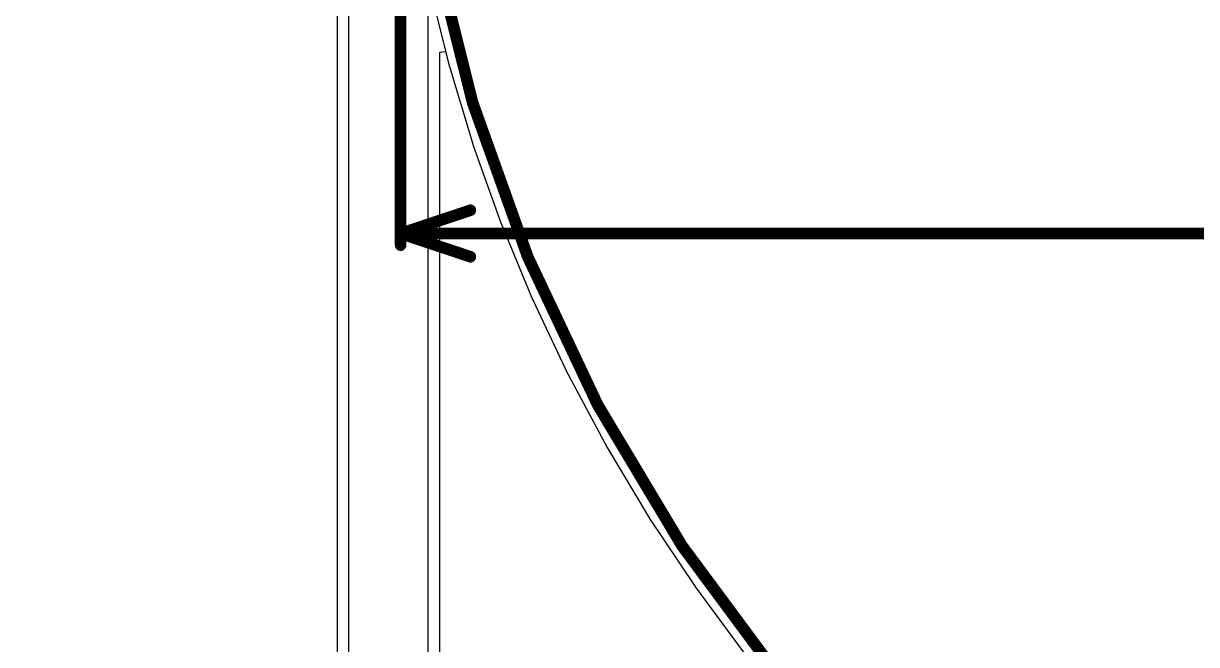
# Model space of a CAD drawing. Header units: inches. Extents: x -89 to 406, y -87 to 102.
# Drawn here: x -44.76 to -19.12, y -22.44 to -8.88 of the extents above; entities that cross this region are included whole.
import ezdxf

# ---------------------------------------------------------------- set-up
doc = ezdxf.new("R2010")
doc.units = ezdxf.units.IN
for name, color, linetype in [('Board_Outline', 56, 'Continuous'), ('Bottom Layer', 5, 'Continuous'), ('Dimension', 6, 'Continuous'), ('Multi-Layer', 9, 'Continuous'), ('Top Layer', 1, 'Continuous')]:
    doc.layers.add(name, color=color, linetype=linetype)

msp = doc.modelspace()

# ---------------------------------------------------------------- linework, layer by layer
at = {"layer": 'Board_Outline'}
for points in [[(87.312, 0, 0.254, 0.254, 1), (-87.312, 0, 0.254, 0.254, 1)], [(36.513, 0, 0.254, 0.254, 1), (-36.513, 0, 0.254, 0.254, 1)]]:
    msp.add_lwpolyline(points, format="xyseb", close=True, dxfattribs=at)
at = {"layer": 'Bottom Layer'}
for p, q in [((-35.887, -8.065), (-35.452, -9.804)), ((-35.452, -9.804), (-35.449, -9.81)), ((-35.449, -9.81), (-35.448, -9.816)), ((-35.448, -9.816), (-34.928, -11.532)), ((-34.928, -11.532), (-34.925, -11.538)), ((-34.925, -11.538), (-34.924, -11.544)), ((-34.924, -11.544), (-34.32, -13.232)), ((-34.32, -13.232), (-34.317, -13.237)), ((-34.317, -13.237), (-34.315, -13.244)), ((-34.315, -13.244), (-33.629, -14.9)), ((-33.629, -14.9), (-33.626, -14.905)), ((-33.626, -14.905), (-33.624, -14.912)), ((-33.624, -14.912), (-32.858, -16.532)), ((-32.858, -16.532), (-32.854, -16.537)), ((-32.854, -16.537), (-32.852, -16.543)), ((-32.852, -16.543), (-32.007, -18.124)), ((-32.007, -18.124), (-32.003, -18.129)), ((-32.003, -18.129), (-32.001, -18.136)), ((-32.001, -18.136), (-31.079, -19.673)), ((-31.079, -19.673), (-31.075, -19.678)), ((-31.075, -19.678), (-31.072, -19.684)), ((-31.072, -19.684), (-30.076, -21.174)), ((-30.076, -21.174), (-30.072, -21.179)), ((-30.072, -21.179), (-30.069, -21.185)), ((-30.069, -21.185), (-29.001, -22.625))]:
    msp.add_line(p, q, dxfattribs=at)
at = {"layer": 'Dimension'}
for points in [[(-36.513, -13.716, 0.254, 0.254, 0), (-36.513, -0.381, 0.254, 0.254, 0)], [(-36.513, -13.462, 0.254, 0.254, 0), (-34.988, -12.954, 0.254, 0.254, 0)], [(-36.513, -13.462, 0.254, 0.254, 0), (-34.988, -13.97, 0.254, 0.254, 0)], [(-36.513, -13.462, 0.254, 0.254, 0), (-7.542, -13.462, 0.254, 0.254, 0)]]:
    msp.add_lwpolyline(points, format="xyseb", dxfattribs=at)
for points in [[(-35.052, -12.954, 0.127, 0.127, 1), (-34.925, -12.954, 0.127, 0.127, 1)], [(-36.576, -13.462, 0.127, 0.127, 1), (-36.449, -13.462, 0.127, 0.127, 1)], [(-36.576, -13.462, 0.127, 0.127, 1), (-36.449, -13.462, 0.127, 0.127, 1)], [(-36.576, -13.462, 0.127, 0.127, 1), (-36.449, -13.462, 0.127, 0.127, 1)], [(-36.576, -13.716, 0.127, 0.127, 1), (-36.449, -13.716, 0.127, 0.127, 1)], [(-35.052, -13.97, 0.127, 0.127, 1), (-34.925, -13.97, 0.127, 0.127, 1)]]:
    msp.add_lwpolyline(points, format="xyseb", close=True, dxfattribs=at)
at = {"layer": 'Multi-Layer'}
for p, q in [((-35.636, -8.002), (-35.2, -9.741)), ((-35.2, -9.741), (-34.68, -11.457)), ((-34.68, -11.457), (-34.076, -13.145)), ((-34.076, -13.145), (-33.39, -14.801)), ((-33.39, -14.801), (-32.624, -16.421)), ((-32.624, -16.421), (-31.779, -18.002)), ((-31.779, -18.002), (-30.857, -19.54)), ((-30.857, -19.54), (-29.861, -21.031)), ((-29.861, -21.031), (-28.793, -22.47))]:
    msp.add_line(p, q, dxfattribs=at)
at = {"layer": 'Top Layer'}
for p, q in [((-35.916, -7.924), (-35.916, -34.442)), ((-37.902, -8.526), (-37.902, -32.228)), ((-37.643, -32.487), (-37.643, -8.526)), ((-35.657, -9.505), (-35.531, -9.489)), ((-35.657, -34.442), (-35.657, -9.505)), ((-35.531, -9.489), (-35.452, -9.804)), ((-35.452, -9.804), (-35.449, -9.81)), ((-35.449, -9.81), (-35.448, -9.816)), ((-35.448, -9.816), (-34.928, -11.532)), ((-34.928, -11.532), (-34.925, -11.538)), ((-34.925, -11.538), (-34.924, -11.544)), ((-34.924, -11.544), (-34.32, -13.232)), ((-34.32, -13.232), (-34.317, -13.237)), ((-34.317, -13.237), (-34.315, -13.244)), ((-34.315, -13.244), (-33.629, -14.9)), ((-33.629, -14.9), (-33.626, -14.905)), ((-33.626, -14.905), (-33.624, -14.912)), ((-33.624, -14.912), (-32.858, -16.532)), ((-32.858, -16.532), (-32.854, -16.537)), ((-32.854, -16.537), (-32.852, -16.543)), ((-32.852, -16.543), (-32.007, -18.124)), ((-32.007, -18.124), (-32.003, -18.129)), ((-32.003, -18.129), (-32.001, -18.136)), ((-32.001, -18.136), (-31.079, -19.673)), ((-31.079, -19.673), (-31.075, -19.678)), ((-31.075, -19.678), (-31.072, -19.684)), ((-31.072, -19.684), (-30.076, -21.174)), ((-30.076, -21.174), (-30.072, -21.179)), ((-30.072, -21.179), (-30.069, -21.185)), ((-30.069, -21.185), (-29.001, -22.625))]:
    msp.add_line(p, q, dxfattribs=at)

doc.saveas('drawing.dxf')
